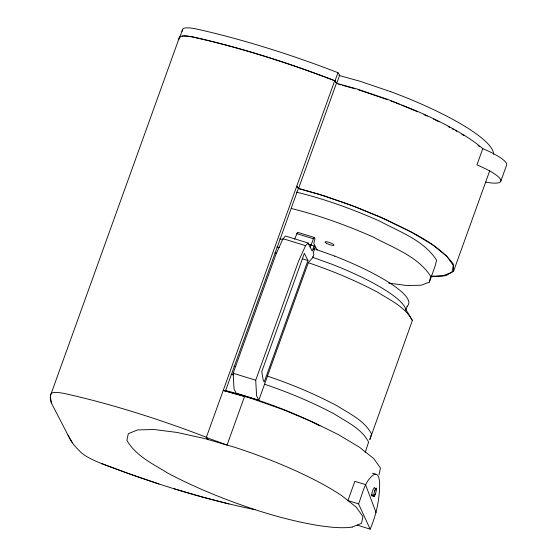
<?xml version="1.0" encoding="UTF-8"?>
<svg xmlns="http://www.w3.org/2000/svg" width="557" height="557" viewBox="0 0 557 557"><rect width="100%" height="100%" fill="white"/><g stroke="black" fill="none" stroke-linecap="round" stroke-linejoin="round"><path stroke-width="0.84" d="M373.475 496.036L374.513 491.121L376.038 488.217A4.672 0.905 -73.1 0 1 376.546 489.506L375.536 493.697L374.012 496.6L371.679 495.452L372.055 492.75A4.372 0.849 -73.1 0 1 373.12 489.526L374.241 487.66A4.672 0.905 -73.1 0 1 374.764 488.252M370.154 529.15C376.226 515.169 379.449 500.075 379.665 484.834A62.356 12.094 -73.1 0 0 373.552 474.829C364.236 481.61 362.67 493.927 358.541 503.883L370.154 529.15L357.19 525.091M379.045 474.752L380.445 467.977L373.803 458.613L359.564 447.292L338.712 434.78L312.665 421.934L283.186 409.639L252.3 398.715L225.481 390.903L223.204 390.506L244.551 396.459L227.054 445.071L206.299 437.461L334.708 80.793A231.99 48.236 19.8 0 0 194.003 37.284A29.194 6.071 19.8 0 0 183.921 35.968L182.738 36.017A29.41 6.113 19.8 0 0 179.417 37.43M388.702 283.13L406.694 285.497L421.141 285.24L429.336 282.134L430.735 276.397C417.924 256.324 393.326 247.893 373.26 237.045C346.795 225.418 319.537 215.441 291.443 208.534M405.788 309.309L412.368 320.519L369.848 439.57L371.533 433.938C364.306 420.34 349.462 413.712 337.048 405.768C314.712 393.959 291.367 384.177 267.43 376.121M50.694 394.948L179.417 37.43A208.478 43.342 19.8 0 0 178.776 39.561M179.368 38.454L182.668 29.312A29.291 6.092 19.8 0 1 197.248 29.166A231.99 48.236 19.8 0 1 337.96 72.682L339.686 75.153L336.769 83.258L335.042 80.779A231.99 48.236 19.8 0 0 194.337 37.27A29.194 6.071 19.8 0 0 184.256 35.954L183.921 35.968M335.042 80.779L337.96 72.682M225.481 390.903L298.399 188.357L296.728 186.296L298.517 188.593L319.14 194.309L350.061 204.83L380.02 216.896C405.74 229.769 434.947 240.52 453.203 263.858L453.565 271.238L445.906 275.645L430.756 276.773M298.517 188.593L336.435 83.272L334.708 80.793M314.057 245.95L315.053 247.928L313.187 253.115L313.883 254.493L312.735 257.682L308.383 262.472L258.796 400.204L236.217 393.221L234.017 388.863L233.132 373.232L275.917 254.396L282.991 238.688L285.504 236.022L308.077 243.005L312.192 251.137L314.057 245.95L308.418 244.21M294.646 239.078L297.556 232.297L314.301 237.477L314.997 238.849L313.772 243.367L317.177 250.1M258.796 400.204L256.596 395.846L255.712 380.215L298.489 261.379L305.57 245.665L308.077 243.005M310.096 247.197L310.897 244.976M311.112 245.045L313.375 238.772L314.301 237.477M307.958 260.488L264.206 382.018L263.183 379.999L261.762 371.651L304.352 253.358L307.958 260.488L302.312 258.747M312.888 256.728L312.665 257.348L331.784 264.192A98.088 20.393 19.8 0 1 405.74 309.288M405.719 310.36L407.174 306.308M365.176 452.535L368.616 442.042C361.389 428.444 346.545 421.816 334.13 413.872C311.795 402.057 288.449 392.281 264.512 384.226M429.336 282.134L435.17 265.926L436.57 260.196C423.759 240.123 399.16 231.691 379.094 220.837C352.358 209.119 324.828 199.002 296.435 192.137M336.435 83.272L357.058 88.988L387.978 99.501L417.938 111.574A126.112 26.221 19.8 0 1 482.759 148.677L476.945 164.886A36.128 7.513 19.8 0 1 500.527 179.445A36.128 7.513 19.8 0 1 485.627 182.104M453.565 271.238L489.728 170.776M500.854 181.053L506.689 164.851A36.128 7.513 19.8 0 0 482.766 148.684M375.536 493.697L374.283 496.203L373.559 496.51M374.513 491.121L375.697 488.6M352.198 527.075L361.542 523.364L362.941 516.59L356.299 507.225L342.068 495.897A125.506 26.095 19.8 0 0 234.789 447.313L204.6 438.533L177.147 432.462L154.317 429.524L137.656 429.927L128.312 433.645L126.912 440.413C136.117 456.315 153.655 464.26 168.646 473.617C196.336 488.162 225.404 499.817 255.064 509.683A125.332 26.061 19.8 0 0 352.163 527.061M372.201 496.043L371.679 495.452M430.958 276.202L442.62 275.924L451.964 272.206L453.363 265.438L446.721 256.067L432.49 244.746L411.637 232.234L385.583 219.388L356.111 207.093L325.218 196.168L298.399 188.357M255.064 509.683C202.56 498.995 151.351 482.62 101.353 463.48A29.326 6.099 19.8 0 1 81.204 452.59A208.499 43.349 19.8 0 1 72.403 442.829A208.597 43.369 19.8 0 1 69.695 438.429L51.62 403.498A208.569 43.362 19.8 0 1 50.311 397.169A208.478 43.342 19.8 0 1 51.077 393.91A29.291 6.092 19.8 0 1 65.656 393.764A231.99 48.236 19.8 0 1 206.368 437.273L207.977 439.515L206.299 437.461M279.732 238.856L283.04 239.607M276.815 246.96L279.294 247.517M274.88 252.808L276.578 253.191M234.044 366.234L235.743 366.617M231.127 374.339L233.668 374.917M225.293 390.541L228.683 391.306C260.049 400.058 290.949 410.962 319.927 425.896M228.962 503.939L201.69 496.851L173.387 488.545M338.962 75.425L360.191 81.308L390.715 91.689M338.496 84.204L340.94 84.887M342.576 85.339L354.823 88.73M223.448 390.311L224.805 390.708M372.431 473.206L375.634 474.188M296.623 233.592L313.375 238.772M282.991 238.688L305.57 245.665M233.132 373.232L255.712 380.215M358.541 503.883L347.923 500.562L354.851 481.332L365.489 484.576L376.107 512.614M371.707 494.727L373.503 495.312M358.047 89.677L365.803 92.316M366.583 92.573L386.983 99.515M158.996 483.984L130.073 474.139L101.353 463.48M315.582 249.244L334.701 256.088M308.265 262.702C332.202 270.751 355.547 280.533 377.883 292.341C390.297 300.286 405.141 306.914 412.368 320.519M68.031 435.135L72.403 442.829M50.311 397.169L51.62 403.498M179.751 37.416A29.41 6.113 19.8 0 1 180.531 36.623M182.048 36.135A29.41 6.113 19.8 0 1 183.072 36.003M182.028 31.443A208.478 43.342 19.8 0 1 182.668 29.312M390.262 100.685A124.622 25.907 19.8 0 1 394.335 102.237M395.971 102.864A124.622 25.907 19.8 0 1 399.223 104.145M401.653 105.113A124.622 25.907 19.8 0 1 417.395 111.706M423.968 114.638A124.622 25.907 19.8 0 1 427.205 116.121M433.541 119.121A124.622 25.907 19.8 0 1 438.888 121.746M448.12 126.523A124.622 25.907 19.8 0 1 449.743 127.4M452.131 128.709A124.622 25.907 19.8 0 1 453.69 129.579M455.229 130.449A124.622 25.907 19.8 0 1 456.74 131.32M461.795 134.328A124.622 25.907 19.8 0 1 463.849 135.595M477.997 145.495A124.622 25.907 19.8 0 1 479.18 146.456M390.736 91.661A124.622 25.907 19.8 0 1 493.599 154.31M334.687 256.095A98.088 20.393 19.8 0 1 407.097 306.28M313.487 249.647L313.925 248.533L313.487 249.647M326.576 243.346A4.783 0.996 19.8 0 0 333.949 245.268A4.783 0.996 19.8 0 0 328.024 242.044A4.783 0.996 19.8 0 0 326.576 243.346"/></g></svg>
